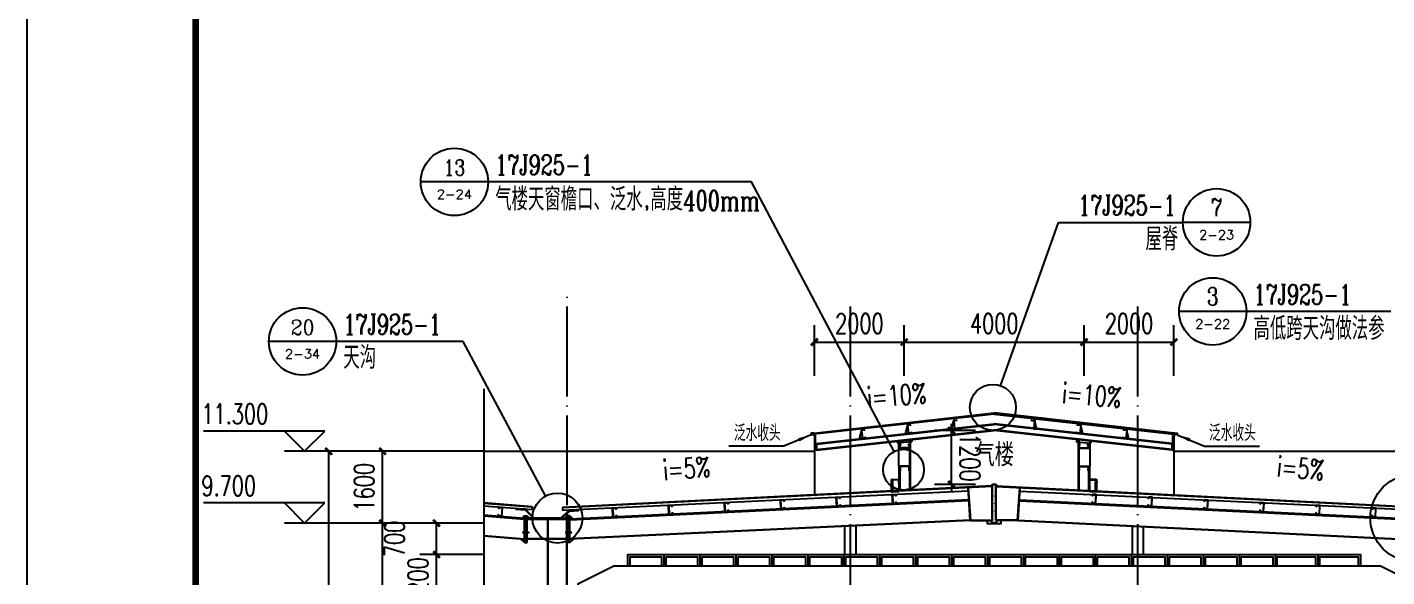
# Model space of a CAD drawing. Extents: x 1900113 to 2270874, y 17288394 to 17931430.
# Drawn here: x 2181774 to 2212030, y 17390147 to 17402384 of the extents above; entities that cross this region are included whole.
import ezdxf
from ezdxf.enums import TextEntityAlignment as Align

# ---------------------------------------------------------------- set-up
doc = ezdxf.new("R2010")
doc.units = 0
doc.header["$LTSCALE"] = 1000
doc.header["$MEASUREMENT"] = 0
doc.linetypes.add('DOTE', pattern=[2.42, 2, -0.2, 0.02, -0.2])
doc.layers.get('Defpoints').update_dxf_attribs({"color": 250})
for name, color, linetype in [('0 - 立面线', 7, 'Continuous'), ('06', 7, 'Continuous'), ('11', 3, 'Continuous'), ('COLUMN', 2, 'Continuous'), ('DIM_IDEN', 171, 'Continuous'), ('DOTE', 1, 'DOTE'), ('PUB_DIM', 161, 'Continuous'), ('PUB_TEXT', 7, 'Continuous'), ('PUB_WALL', 9, 'Continuous'), ('S_FLOOR', 2, 'Continuous'), ('TK', 4, 'Continuous'), ('WALL', 9, 'Continuous'), ('WINDOW', 140, 'Continuous'), ('YS', 130, 'Continuous'), ('彩板', 4, 'Continuous'), ('梁柱', 3, 'Continuous'), ('窗', 132, 'Continuous')]:
    doc.layers.add(name, color=color, linetype=linetype)
doc.styles.add('_TCH_DIM', font='SIMPLEX', dxfattribs={"bigfont": 'GBCBIG'})
doc.styles.add('_TCH_DIM_T3', font='SIMPLEX', dxfattribs={"width": 0.705882, "bigfont": 'GBCBIG'})
doc.styles.add('_TCH_LABEL', font='COMPLEX', dxfattribs={"bigfont": 'GBCBIG'})
doc.styles.add('HT', font='simhei.ttf', dxfattribs={"width": 0.7})
doc.dimstyles.new('_TCH_ARCH&&150', dxfattribs={"dimtxt": 446.25, "dimasz": 150, "dimexe": 375, "dimexo": 450, "dimgap": 189.375, "dimtad": 1, "dimdec": 0, "dimzin": 0, "dimdsep": 46, "dimtxsty": '_TCH_DIM_T3', "dimblk": 'ARCHTICK', "dimcen": 0.09, "dimclrt": 7, "dimazin": 2, "dimtfac": 1, "dimtdec": 0, "dimtix": 1, "dimtmove": 2, "dimatfit": 3, "dimfxl": 0, "dimtolj": 1, "dimtzin": 0, "dimarcsym": 0})

# ---------------------------------------------------------------- blocks, each defined once
blk = doc.blocks.new('A$C6EE6551E')
at = {"layer": 'COLUMN'}
blk.add_hatch(color=256, dxfattribs=at).paths.add_polyline_path([(5, 195), (75, 200), (77, 175), (82, 175), (80, 205), (0, 200), (13, 0), (93, 5), (91, 35), (86, 35), (88, 10), (18, 5)])
blk.add_lwpolyline([(93, 5), (13, 0), (0, 200), (80, 205), (82, 175), (77, 175), (75, 200), (5, 195), (18, 5), (88, 10), (86, 35), (91, 35)], close=True, dxfattribs=at)
blk = doc.blocks.new('A$C72861E34')
for p, q in [((0, 0), (0, 150)), ((0, 150), (60, 150)), ((60, 0), (0, 0)), ((3, 147), (3, 3)), ((57, 147), (3, 147)), ((3, 3), (58, 3)), ((57, 123), (57, 147)), ((60, 123), (57, 123)), ((57, 27), (60, 27)), ((58, 3), (57, 27)), ((60, 150), (60, 123)), ((60, 27), (60, 0))]:
    blk.add_line(p, q)
blk = doc.blocks.new('A$C25862AEB')
at = {"layer": 'YS'}
for p, q in [((200, 75), (0, 75)), ((0, 75), (0, 0)), ((0, 0), (20, 0)), ((198, 72), (2, 72)), ((2, 72), (2, 2)), ((2, 2), (20, 2)), ((205, 81), (5, 81)), ((5, 81), (5, 75)), ((205, 75), (5, 75)), ((20, 2), (20, 0)), ((180, 2), (198, 2)), ((180, 2), (180, 0)), ((180, 0), (200, 0)), ((198, 2), (198, 72)), ((200, 0), (200, 75))]:
    blk.add_line(p, q, dxfattribs=at)
blk = doc.blocks.new('A$C2E1941DB')
at = {"color": 3, "linetype": 'ByBlock'}
for points in [[(55, 0), (0, 0), (55, 150)], [(57, 150), (55, 150), (55, 0), (57, 0)], [(117, 140), (117, 160), (57, 160), (57, 0), (117, 0), (117, 20)], [(115, 140), (115, 158), (60, 158), (60, 3), (115, 3), (115, 20)]]:
    blk.add_lwpolyline(points, dxfattribs=at)
blk = doc.blocks.new('A$C19DF6FF6')
at = {"xscale": -2.0736, "yscale": 2.0736, "zscale": 2.0736, "rotation": 355.4260438756032}
blk.add_blockref('A$C2E1941DB', (242, 0), dxfattribs=at)
blk = doc.blocks.new('GeYuanFrame_10511414', base_point=(18.76, 4.34))
at = {"layer": 'TK'}
blk.add_lwpolyline([(18.76, 424.34), (612.76, 424.34), (612.76, 4.34), (18.76, 4.34), (18.76, 424.34)], dxfattribs=at)
at = {"layer": 'TK', "const_width": 1}
blk.add_lwpolyline([(602.76, 414.34), (43.76, 414.34), (43.76, 14.34), (602.76, 14.34)], close=True, dxfattribs=at)
blk = doc.blocks.new('_ArchTick')
at = {"color": 0, "linetype": 'ByBlock', "const_width": 0.4}
blk.add_lwpolyline([(-0.5, -0.5), (0.5, 0.5)], dxfattribs=at)
blk = doc.blocks.new('*D131')
at = {"layer": 'Defpoints', "color": 0}
for p in [(2201293, 17395373), (2199293, 17394173), (2201293, 17394173)]:
    blk.add_point(p, dxfattribs=at)
at = {"layer": 'PUB_DIM', "color": 0, "lineweight": -2}
for p, q in [((2199293, 17394623), (2199293, 17395748)), ((2201293, 17394623), (2201293, 17395748)), ((2199293, 17395373), (2201293, 17395373))]:
    blk.add_line(p, q, dxfattribs=at)
at = {"layer": 'PUB_DIM', "color": 0, "lineweight": -2, "xscale": 150, "yscale": 150, "zscale": 150, "rotation": 180}
blk.add_blockref('_ArchTick', (2199293, 17395373), dxfattribs=at)
at = {"layer": 'PUB_DIM', "color": 0, "lineweight": -2, "xscale": 150, "yscale": 150, "zscale": 150}
blk.add_blockref('_ArchTick', (2201293, 17395373), dxfattribs=at)
at = {"layer": 'PUB_DIM', "color": 7, "insert": (2200293, 17395786), "char_height": 446.2, "attachment_point": 5, "style": '_TCH_DIM_T3'}
blk.add_mtext('\\A1;2000', dxfattribs=at)
blk = doc.blocks.new('*D132')
at = {"layer": 'Defpoints', "color": 0}
for p in [(2205293, 17395373), (2201293, 17394173), (2205293, 17394173)]:
    blk.add_point(p, dxfattribs=at)
at = {"layer": 'PUB_DIM', "color": 0, "lineweight": -2}
for p, q in [((2201293, 17394623), (2201293, 17395748)), ((2205293, 17394623), (2205293, 17395748)), ((2201293, 17395373), (2205293, 17395373))]:
    blk.add_line(p, q, dxfattribs=at)
at = {"layer": 'PUB_DIM', "color": 0, "lineweight": -2, "xscale": 150, "yscale": 150, "zscale": 150, "rotation": 180}
blk.add_blockref('_ArchTick', (2201293, 17395373), dxfattribs=at)
at = {"layer": 'PUB_DIM', "color": 0, "lineweight": -2, "xscale": 150, "yscale": 150, "zscale": 150}
blk.add_blockref('_ArchTick', (2205293, 17395373), dxfattribs=at)
at = {"layer": 'PUB_DIM', "color": 7, "insert": (2203293, 17395786), "char_height": 446.2, "attachment_point": 5, "style": '_TCH_DIM_T3'}
blk.add_mtext('\\A1;4000', dxfattribs=at)
blk = doc.blocks.new('*D133')
at = {"layer": 'Defpoints', "color": 0}
for p in [(2207293, 17395373), (2205293, 17394173), (2207293, 17394173)]:
    blk.add_point(p, dxfattribs=at)
at = {"layer": 'PUB_DIM', "color": 0, "lineweight": -2}
for p, q in [((2205293, 17394623), (2205293, 17395748)), ((2207293, 17394623), (2207293, 17395748)), ((2205293, 17395373), (2207293, 17395373))]:
    blk.add_line(p, q, dxfattribs=at)
at = {"layer": 'PUB_DIM', "color": 0, "lineweight": -2, "xscale": 150, "yscale": 150, "zscale": 150, "rotation": 180}
blk.add_blockref('_ArchTick', (2205293, 17395373), dxfattribs=at)
at = {"layer": 'PUB_DIM', "color": 0, "lineweight": -2, "xscale": 150, "yscale": 150, "zscale": 150}
blk.add_blockref('_ArchTick', (2207293, 17395373), dxfattribs=at)
at = {"layer": 'PUB_DIM', "color": 7, "insert": (2206293, 17395786), "char_height": 446.2, "attachment_point": 5, "style": '_TCH_DIM_T3'}
blk.add_mtext('\\A1;2000', dxfattribs=at)
blk = doc.blocks.new('*D134')
at = {"layer": 'Defpoints', "color": 0}
for p in [(2202343, 17393405), (2203325, 17393405), (2203325, 17392205)]:
    blk.add_point(p, dxfattribs=at)
at = {"layer": 'PUB_DIM', "color": 0, "lineweight": -2}
for p, q in [((2202343, 17393405), (2202343, 17393555)), ((2202875, 17393405), (2201968, 17393405)), ((2202343, 17392205), (2202343, 17393405)), ((2202875, 17392205), (2201968, 17392205)), ((2202343, 17392205), (2202343, 17392055))]:
    blk.add_line(p, q, dxfattribs=at)
at = {"layer": 'PUB_DIM', "color": 0, "lineweight": -2, "xscale": 150, "yscale": 150, "zscale": 150}
for p, rotation in [((2202343, 17393405), 270.0007657400676), ((2202343, 17392205), 90.00076574006758)]:
    blk.add_blockref('_ArchTick', p, dxfattribs=dict(at, rotation=rotation))
at = {"layer": 'PUB_DIM', "color": 7, "insert": (2202755, 17392805), "char_height": 446.2, "attachment_point": 5, "rotation": 270.0008, "style": '_TCH_DIM_T3'}
blk.add_mtext('\\A1;1200', dxfattribs=at)
blk = doc.blocks.new('*D139')
at = {"layer": 'Defpoints', "color": 0}
for p in [(2190883, 17390642), (2192383, 17390642), (2192383, 17389442)]:
    blk.add_point(p, dxfattribs=at)
at = {"layer": 'PUB_DIM', "color": 0, "lineweight": -2}
for p, q in [((2190883, 17390642), (2190883, 17390792)), ((2191933, 17390642), (2190508, 17390642)), ((2190883, 17389442), (2190883, 17390642)), ((2191933, 17389442), (2190508, 17389442)), ((2190883, 17389442), (2190883, 17389292))]:
    blk.add_line(p, q, dxfattribs=at)
at = {"layer": 'PUB_DIM', "color": 0, "lineweight": -2, "xscale": 150, "yscale": 150, "zscale": 150}
for p, rotation in [((2190883, 17390642), 270), ((2190883, 17389442), 90)]:
    blk.add_blockref('_ArchTick', p, dxfattribs=dict(at, rotation=rotation))
at = {"layer": 'PUB_DIM', "color": 7, "insert": (2190471, 17390042), "char_height": 446.2, "attachment_point": 5, "rotation": 90, "style": '_TCH_DIM_T3'}
blk.add_mtext('\\A1;1200', dxfattribs=at)
blk = doc.blocks.new('*D140')
at = {"layer": 'Defpoints', "color": 0}
for p in [(2190883, 17391342), (2192383, 17391342), (2192383, 17390642)]:
    blk.add_point(p, dxfattribs=at)
at = {"layer": 'PUB_DIM', "color": 0, "lineweight": -2}
for p, q in [((2191933, 17391342), (2190508, 17391342)), ((2190883, 17390642), (2190883, 17391342)), ((2191933, 17390642), (2190508, 17390642))]:
    blk.add_line(p, q, dxfattribs=at)
at = {"layer": 'PUB_DIM', "color": 0, "lineweight": -2, "xscale": 150, "yscale": 150, "zscale": 150}
for p, rotation in [((2190883, 17391342), 90), ((2190883, 17390642), 270)]:
    blk.add_blockref('_ArchTick', p, dxfattribs=dict(at, rotation=rotation))
at = {"layer": 'PUB_DIM', "color": 7, "insert": (2189946, 17390992), "char_height": 446.2, "attachment_point": 5, "rotation": 90, "style": '_TCH_DIM_T3'}
blk.add_mtext('\\A1;700', dxfattribs=at)
blk = doc.blocks.new('*D141')
at = {"layer": 'Defpoints', "color": 0}
for p in [(2188483, 17392942), (2192383, 17392942), (2192383, 17381442)]:
    blk.add_point(p, dxfattribs=at)
at = {"layer": 'PUB_DIM', "color": 0, "lineweight": -2}
for p, q in [((2191933, 17392942), (2188108, 17392942)), ((2188483, 17381442), (2188483, 17392942)), ((2191933, 17381442), (2188108, 17381442))]:
    blk.add_line(p, q, dxfattribs=at)
at = {"layer": 'PUB_DIM', "color": 0, "lineweight": -2, "xscale": 150, "yscale": 150, "zscale": 150}
for p, rotation in [((2188483, 17392942), 90), ((2188483, 17381442), 270)]:
    blk.add_blockref('_ArchTick', p, dxfattribs=dict(at, rotation=rotation))
at = {"layer": 'PUB_DIM', "color": 7, "insert": (2188071, 17387192), "char_height": 446.2, "attachment_point": 5, "rotation": 90, "style": '_TCH_DIM_T3'}
blk.add_mtext('\\A1;11500', dxfattribs=at)
blk = doc.blocks.new('*D143')
at = {"layer": 'Defpoints', "color": 0}
for p in [(2189683, 17391342), (2192383, 17391342), (2192383, 17381642)]:
    blk.add_point(p, dxfattribs=at)
at = {"layer": 'PUB_DIM', "color": 0, "lineweight": -2}
for p, q in [((2191933, 17391342), (2189308, 17391342)), ((2189683, 17381642), (2189683, 17391342)), ((2191933, 17381642), (2189308, 17381642))]:
    blk.add_line(p, q, dxfattribs=at)
at = {"layer": 'PUB_DIM', "color": 0, "lineweight": -2, "xscale": 150, "yscale": 150, "zscale": 150}
for p, rotation in [((2189683, 17391342), 90), ((2189683, 17381642), 270)]:
    blk.add_blockref('_ArchTick', p, dxfattribs=dict(at, rotation=rotation))
at = {"layer": 'PUB_DIM', "color": 7, "insert": (2189271, 17386492), "char_height": 446.2, "attachment_point": 5, "rotation": 90, "style": '_TCH_DIM_T3'}
blk.add_mtext('\\A1;9700', dxfattribs=at)
blk = doc.blocks.new('*D144')
at = {"layer": 'Defpoints', "color": 0}
for p in [(2189683, 17392942), (2192383, 17392942), (2192383, 17391342)]:
    blk.add_point(p, dxfattribs=at)
at = {"layer": 'PUB_DIM', "color": 0, "lineweight": -2}
for p, q in [((2191933, 17392942), (2189308, 17392942)), ((2189683, 17391342), (2189683, 17392942)), ((2191933, 17391342), (2189308, 17391342))]:
    blk.add_line(p, q, dxfattribs=at)
at = {"layer": 'PUB_DIM', "color": 0, "lineweight": -2, "xscale": 150, "yscale": 150, "zscale": 150}
for p, rotation in [((2189683, 17392942), 90), ((2189683, 17391342), 270)]:
    blk.add_blockref('_ArchTick', p, dxfattribs=dict(at, rotation=rotation))
at = {"layer": 'PUB_DIM', "color": 7, "insert": (2189271, 17392142), "char_height": 446.2, "attachment_point": 5, "rotation": 90, "style": '_TCH_DIM_T3'}
blk.add_mtext('\\A1;1600', dxfattribs=at)

msp = doc.modelspace()

# ---------------------------------------------------------------- hatches: boundary and pattern name
msp.add_hatch(color=256).paths.add_polyline_path([(2192653.1, 17391661.8), (2192652.6, 17391651.8), (2192852.7, 17391641.7), (2193051.6, 17391445.9), (2193643.5, 17391445.9), (2193842.3, 17391610.7), (2194042.5, 17391620.8), (2194042, 17391630.7), (2193838, 17391620.5), (2193639.4, 17391455.9), (2193056.7, 17391455.9), (2192857, 17391651.5)])

# ---------------------------------------------------------------- linework, layer by layer
for p, q in [((2199217.6, 17393341), (2203292.5, 17393795)), ((2199220.6, 17393341), (2203292.5, 17393794.6)), ((2207367.4, 17393341), (2203292.5, 17393795)), ((2207364.4, 17393341), (2203292.5, 17393794.6)), ((2203292.5, 17393769.9), (2199219.7, 17393316.1)), ((2203292.5, 17393769.6), (2199222.7, 17393316.1)), ((2203292.5, 17393769.9), (2207365.3, 17393316.1)), ((2203292.5, 17393769.6), (2207362.4, 17393316.1)), ((2199220.6, 17393341), (2199222.7, 17393316.1)), ((2199292.5, 17393293.5), (2199317.5, 17393295.3)), ((2199292.5, 17393293.5), (2199292.5, 17392950.4)), ((2199317.5, 17392950.4), (2199317.5, 17393295.3)), ((2201164.7, 17393182.9), (2201164.6, 17392609.5)), ((2201404.7, 17393200.5), (2201404.7, 17392063.2)), ((2201424.7, 17393202), (2201424.7, 17392064.7)), ((2205160.4, 17393202), (2205160.4, 17392064.7)), ((2205180.4, 17393200.5), (2205180.4, 17392063.2)), ((2205420.4, 17393182.9), (2205420.4, 17392609.5)), ((2207267.5, 17392950.4), (2207267.5, 17393295.3)), ((2207292.5, 17393293.5), (2207267.5, 17393295.3)), ((2207292.5, 17393293.5), (2207292.5, 17392950.4)), ((2207364.4, 17393341), (2207362.4, 17393316.1)), ((2191933.2, 17392941.9), (2199292.5, 17392941.9)), ((2199292.5, 17392950.4), (2199317.5, 17392950.4)), ((2199292.5, 17392950.4), (2199292.5, 17391972.1)), ((2201174.7, 17393128), (2201174.7, 17393009.5)), ((2201194.7, 17393129.5), (2201194.7, 17393009.5)), ((2205390.4, 17393129.5), (2205390.4, 17393009.5)), ((2205410.4, 17393128), (2205410.4, 17393009.5)), ((2207292.5, 17392950.4), (2207267.5, 17392950.4)), ((2207292.5, 17392950.4), (2207292.5, 17391972.1)), ((2207292.5, 17392941.9), (2212552.5, 17392941.9)), ((2201174.6, 17392609.1), (2201174.7, 17392045.1)), ((2201194.6, 17392609.1), (2201194.7, 17392046.7)), ((2205390.4, 17392609.1), (2205390.4, 17392046.7)), ((2205410.4, 17392609.1), (2205410.4, 17392045.1))]:
    msp.add_line(p, q)
for points in [[(2199278.7, 17393353.8), (2199217, 17393346.8), (2199220.3, 17393310.5), (2199289.6, 17393315.4), (2199289.6, 17393277)], [(2207306.3, 17393353.8), (2207368, 17393346.8), (2207364.8, 17393310.5), (2207295.5, 17393315.4), (2207295.5, 17393277)], [(2192842.5, 17391123.9), (2192812.5, 17391123.9), (2192812.5, 17391143.9), (2192842.5, 17391143.9)], [(2192902.5, 17391143.9), (2192932.5, 17391143.9), (2192932.5, 17391123.9), (2192902.5, 17391123.9)], [(2193792.5, 17391143.9), (2193762.5, 17391143.9), (2193762.5, 17391123.9), (2193792.5, 17391123.9)], [(2193852.5, 17391123.9), (2193882.5, 17391123.9), (2193882.5, 17391143.9), (2193852.5, 17391143.9)]]:
    msp.add_lwpolyline(points)
at = {"const_width": 5}
for points in [[(2201168.8, 17392605.8), (2201168.8, 17392318.8), (2200998.9, 17392318.8), (2200998.9, 17392269.5), (2200984, 17392269.5), (2200984, 17392235), (2201004.1, 17392212.7)], [(2205416.3, 17392605.8), (2205416.3, 17392318.8), (2205586.1, 17392318.8), (2205586.1, 17392269.5), (2205601.1, 17392269.5), (2205601.1, 17392235), (2205580.9, 17392212.7)], [(2192917.5, 17391476.9), (2192827.5, 17391476.9)], [(2192917.5, 17391376), (2192827.5, 17391376)], [(2193777.5, 17391476.9), (2193867.5, 17391476.9)], [(2193777.5, 17391376), (2193867.5, 17391376)], [(2192917.5, 17391234.3), (2192827.5, 17391234.3)], [(2193777.5, 17391234.3), (2193867.5, 17391234.3)], [(2192917.5, 17391033.4), (2192827.5, 17391033.4)], [(2192917.5, 17391033.4), (2192827.5, 17391033.4)], [(2192917.5, 17390932.6), (2192827.5, 17390932.6)], [(2193777.5, 17391033.4), (2193867.5, 17391033.4)], [(2193777.5, 17391033.4), (2193867.5, 17391033.4)], [(2193777.5, 17390932.6), (2193867.5, 17390932.6)]]:
    msp.add_lwpolyline(points, dxfattribs=at)
msp.add_lwpolyline([(2192653.1, 17391661.8), (2192652.6, 17391651.8), (2192852.7, 17391641.7), (2193051.6, 17391445.9), (2193643.5, 17391445.9), (2193842.3, 17391610.7), (2194042.5, 17391620.8), (2194042, 17391630.7), (2193838, 17391620.5), (2193639.4, 17391455.9), (2193056.7, 17391455.9), (2192857, 17391651.5), (2192653.1, 17391661.8)], close=True)
at = {"color": 2, "ltscale": 5}
msp.add_lwpolyline([(2194027.5, 17389591.9), (2212692.5, 17389591.9), (2212692.5, 17389981.9), (2211892.5, 17390381.9), (2194827.5, 17390381.9), (2194027.5, 17389981.9)], close=True, dxfattribs=at)
at = {"layer": '0 - 立面线'}
for p, q in [((2199967.9, 17390641.9), (2199968, 17391261.5)), ((2200217.9, 17390641.9), (2200218, 17391273.8)), ((2206367.9, 17390641.9), (2206368, 17391273.8)), ((2206617.9, 17390641.9), (2206618, 17391261.5))]:
    msp.add_line(p, q, dxfattribs=at)
at = {"layer": '0 - 立面线', "color": 250}
for p, q in [((2195942.5, 17390641.9), (2195942.5, 17390381.9)), ((2196742.5, 17390641.9), (2196742.5, 17390381.9)), ((2197542.5, 17390641.9), (2197542.5, 17390381.9)), ((2198342.5, 17390641.9), (2198342.5, 17390381.9)), ((2199142.5, 17390641.9), (2199142.5, 17390381.9)), ((2199942.5, 17390641.9), (2199942.5, 17390381.9)), ((2200742.5, 17390641.9), (2200742.5, 17390381.9)), ((2201542.5, 17390641.9), (2201542.5, 17390381.9)), ((2202342.5, 17390641.9), (2202342.5, 17390381.9)), ((2203142.5, 17390641.9), (2203142.5, 17390381.9)), ((2203942.5, 17390641.9), (2203942.5, 17390381.9)), ((2204742.5, 17390641.9), (2204742.5, 17390381.9)), ((2205542.5, 17390641.9), (2205542.5, 17390381.9)), ((2206342.5, 17390641.9), (2206342.5, 17390381.9)), ((2207142.5, 17390641.9), (2207142.5, 17390381.9)), ((2207942.5, 17390641.9), (2207942.5, 17390381.9)), ((2208742.5, 17390641.9), (2208742.5, 17390381.9)), ((2209542.5, 17390641.9), (2209542.5, 17390381.9)), ((2210492.5, 17390641.9), (2210492.5, 17390381.9))]:
    msp.add_line(p, q, dxfattribs=at)
msp.add_lwpolyline([(2195142.5, 17390381.9), (2195142.5, 17390641.9), (2211442.5, 17390641.9), (2211442.5, 17390381.9)], dxfattribs=at)
at = {"layer": '06', "linetype": 'ByBlock'}
for p, q in [((2199335.3, 17393117.5), (2199335.3, 17392967)), ((2207249.7, 17393117.5), (2207249.7, 17392967))]:
    msp.add_line(p, q, dxfattribs=at)
at = {"layer": '11'}
for p, q in [((2199335.3, 17393117.5), (2203292.5, 17393556)), ((2199335.3, 17393102.4), (2203292.5, 17393540.9)), ((2207249.7, 17393117.5), (2203292.5, 17393556)), ((2207249.7, 17393102.4), (2203292.5, 17393540.9)), ((2199335.3, 17392982), (2203292.5, 17393420.5)), ((2199335.3, 17392967), (2203292.5, 17393405.5)), ((2201453.7, 17393201.5), (2201457.9, 17393148.9)), ((2207249.7, 17392982), (2203292.5, 17393420.5)), ((2207249.7, 17392967), (2203292.5, 17393405.5)), ((2205131.4, 17393201.5), (2205127.2, 17393148.9)), ((2201140.6, 17393166.9), (2201143.9, 17393125.8)), ((2201457.9, 17393148.9), (2201143.9, 17393125.8)), ((2205127.2, 17393148.9), (2205441.2, 17393125.8)), ((2205444.5, 17393166.9), (2205441.2, 17393125.8))]:
    msp.add_line(p, q, dxfattribs=at)
at = {"layer": 'COLUMN'}
for p, q in [((2192652.6, 17391651.8), (2192653.1, 17391661.8)), ((2192653.1, 17391661.8), (2192857, 17391651.5)), ((2192852.7, 17391641.7), (2192652.6, 17391651.8)), ((2193051.6, 17391445.9), (2192852.7, 17391641.7)), ((2192857, 17391651.5), (2193056.7, 17391455.9)), ((2193643.5, 17391445.9), (2193051.6, 17391445.9)), ((2193056.7, 17391455.9), (2193639.4, 17391455.9)), ((2193639.4, 17391455.9), (2193838, 17391620.5)), ((2193842.3, 17391610.7), (2193643.5, 17391445.9)), ((2194042, 17391630.7), (2193838, 17391620.5)), ((2193842.3, 17391610.7), (2194042.5, 17391620.8)), ((2194042.5, 17391620.8), (2194042, 17391630.7))]:
    msp.add_line(p, q, dxfattribs=at)
at = {"layer": 'DIM_IDEN'}
for p, q in [((2192030.7, 17398939.4), (2190530.7, 17398939.4)), ((2197895.4, 17398939.4), (2192030.7, 17398939.4)), ((2201064.8, 17392934.3), (2197895.4, 17398939.4)), ((2203435.4, 17394401.8), (2204721.2, 17398039)), ((2204721.2, 17398039), (2207493.2, 17398039)), ((2208993.2, 17398039), (2207493.2, 17398039)), ((2208906.3, 17396054.6), (2207406.3, 17396054.6)), ((2212119.3, 17396054.6), (2208906.3, 17396054.6)), ((2188652, 17395387.9), (2187152, 17395387.9)), ((2191473.4, 17395387.9), (2188652, 17395387.9)), ((2193310.9, 17391946.7), (2191473.4, 17395387.9)), ((2199220.3, 17393310.5), (2198610.5, 17393057.6)), ((2207364.8, 17393310.5), (2207974.5, 17393057.6)), ((2198610.5, 17393057.6), (2197388.9, 17393057.6)), ((2207974.5, 17393057.6), (2209196.1, 17393057.6))]:
    msp.add_line(p, q, dxfattribs=at)
for points in [[(2199220.3, 17393310.5, 0, 80, 0), (2198943.2, 17393195.6, 0, 0, 0)], [(2207364.8, 17393310.5, 0, 80, 0), (2207641.9, 17393195.6, 0, 0, 0)]]:
    msp.add_lwpolyline(points, format="xyseb", dxfattribs=at)
for centre, radius in [((2191280.7, 17398939.4), 750), ((2208243.2, 17398039), 750), ((2208156.3, 17396054.6), 750), ((2187902, 17395387.9), 750), ((2203264.5, 17393918.3), 512.7), ((2201276.6, 17392532.9), 453.9), ((2212643.6, 17391455.9), 978.1), ((2193573, 17391455.9), 556.5)]:
    msp.add_circle(centre, radius, dxfattribs=at)
at = {"layer": 'DOTE'}
for p, q in [((2193792.5, 17379641.9), (2193792.5, 17396541.9)), ((2193792.5, 17379641.9), (2193792.5, 17396541.9)), ((2200092.5, 17379641.9), (2200092.5, 17396280.9)), ((2200092.5, 17379641.9), (2200092.5, 17396280.9)), ((2206492.5, 17379641.9), (2206492.5, 17396280.9)), ((2206492.5, 17379641.9), (2206492.5, 17396280.9))]:
    msp.add_line(p, q, dxfattribs=at)
at = {"layer": 'PUB_DIM'}
for p, q in [((2188396.8, 17393391.9), (2185696.8, 17393391.9)), ((2187946.8, 17392941.9), (2187496.8, 17393391.9)), ((2187946.8, 17392941.9), (2188396.8, 17393391.9)), ((2189408.2, 17392941.9), (2187496.8, 17392941.9)), ((2188396.8, 17391791.9), (2185696.8, 17391791.9)), ((2187946.8, 17391341.9), (2187496.8, 17391791.9)), ((2187946.8, 17391341.9), (2188396.8, 17391791.9)), ((2189408.2, 17391341.9), (2187496.8, 17391341.9))]:
    msp.add_line(p, q, dxfattribs=at)
msp.add_lwpolyline([(2191933.2, 17394330.9), (2191933.2, 17388551.5), (2192366.1, 17388151.6), (2191399.1, 17388429.3), (2191954.8, 17388007.2), (2191954.8, 17380504.4)], dxfattribs=at)
for points in [[(2201916, 17393899.8, 0, 0, 0), (2200409.2, 17393781.1, 120, 0, 0), (2199960.6, 17393745.7, 0, 0, 0)], [(2204669.1, 17393899.8, 0, 0, 0), (2206175.9, 17393781.1, 120, 0, 0), (2206624.5, 17393745.7, 0, 0, 0)], [(2197736.3, 17392280.4, 0, 0, 0), (2195692.6, 17392119.4, 120, 0, 0), (2195244, 17392084, 0, 0, 0)], [(2208848.8, 17392280.4, 0, 0, 0), (2210892.5, 17392119.4, 120, 0, 0), (2211341.1, 17392084, 0, 0, 0)]]:
    msp.add_lwpolyline(points, format="xyseb", dxfattribs=at)
at = {"layer": 'PUB_WALL', "const_width": 40}
for points in [[(2201024.7, 17392020.9), (2201024.7, 17392311.2)], [(2201034.7, 17392021.6), (2201034.8, 17392251.1)], [(2205550.3, 17392021.6), (2205550.3, 17392251.1)], [(2205560.3, 17392020.9), (2205560.3, 17392311.2)]]:
    msp.add_lwpolyline(points, dxfattribs=at)
at = {"layer": 'S_FLOOR'}
for p, q in [((2201024.7, 17392020.9), (2201024.7, 17392311.2)), ((2205560.3, 17392020.9), (2205560.3, 17392311.2)), ((2201034.7, 17392021.6), (2201034.8, 17392251.1)), ((2205550.3, 17392021.6), (2205550.3, 17392251.1))]:
    msp.add_line(p, q, dxfattribs=at)
at = {"layer": 'WALL', "color": 3}
for p, q in [((2193352.5, 17391431.9), (2193352.5, 17381641.9)), ((2193362.5, 17391431.9), (2193362.5, 17381641.9))]:
    msp.add_line(p, q, dxfattribs=at)
at = {"layer": 'WINDOW', "color": 250}
for points in [[(2195192.5, 17390381.9), (2195192.5, 17390591.9), (2195892.5, 17390591.9), (2195892.5, 17390381.9)], [(2195992.5, 17390381.9), (2195992.5, 17390591.9), (2196692.5, 17390591.9), (2196692.5, 17390381.9)], [(2196792.5, 17390381.9), (2196792.5, 17390591.9), (2197492.5, 17390591.9), (2197492.5, 17390381.9)], [(2197592.5, 17390381.9), (2197592.5, 17390591.9), (2198292.5, 17390591.9), (2198292.5, 17390381.9)], [(2198392.5, 17390381.9), (2198392.5, 17390591.9), (2199092.5, 17390591.9), (2199092.5, 17390381.9)], [(2199192.5, 17390381.9), (2199192.5, 17390591.9), (2199892.5, 17390591.9), (2199892.5, 17390381.9)], [(2199992.5, 17390381.9), (2199992.5, 17390591.9), (2200692.5, 17390591.9), (2200692.5, 17390381.9)], [(2200792.5, 17390381.9), (2200792.5, 17390591.9), (2201492.5, 17390591.9), (2201492.5, 17390381.9)], [(2201592.5, 17390381.9), (2201592.5, 17390591.9), (2202292.5, 17390591.9), (2202292.5, 17390381.9)], [(2202392.5, 17390381.9), (2202392.5, 17390591.9), (2203092.5, 17390591.9), (2203092.5, 17390381.9)], [(2203192.5, 17390381.9), (2203192.5, 17390591.9), (2203892.5, 17390591.9), (2203892.5, 17390381.9)], [(2203992.5, 17390381.9), (2203992.5, 17390591.9), (2204692.5, 17390591.9), (2204692.5, 17390381.9)], [(2204792.5, 17390381.9), (2204792.5, 17390591.9), (2205492.5, 17390591.9), (2205492.5, 17390381.9)], [(2205592.5, 17390381.9), (2205592.5, 17390591.9), (2206292.5, 17390591.9), (2206292.5, 17390381.9)], [(2206392.5, 17390381.9), (2206392.5, 17390591.9), (2207092.5, 17390591.9), (2207092.5, 17390381.9)], [(2207192.5, 17390381.9), (2207192.5, 17390591.9), (2207892.5, 17390591.9), (2207892.5, 17390381.9)], [(2207992.5, 17390381.9), (2207992.5, 17390591.9), (2208692.5, 17390591.9), (2208692.5, 17390381.9)], [(2208792.5, 17390381.9), (2208792.5, 17390591.9), (2209492.5, 17390591.9), (2209492.5, 17390381.9)], [(2209592.5, 17390381.9), (2209592.5, 17390591.9), (2210442.5, 17390591.9), (2210442.5, 17390381.9)], [(2210542.5, 17390381.9), (2210542.5, 17390591.9), (2211392.5, 17390591.9), (2211392.5, 17390381.9)]]:
    msp.add_lwpolyline(points, dxfattribs=at)
at = {"layer": '彩板'}
for p, q in [((2201005.7, 17392036.8), (2201005.7, 17392311.2)), ((2201020.7, 17392311.2), (2201005.7, 17392311.2)), ((2201020.7, 17392036.8), (2201020.7, 17392311.2)), ((2205564.4, 17392036.8), (2205564.4, 17392311.2)), ((2205564.4, 17392311.2), (2205579.4, 17392311.2)), ((2205579.4, 17392036.8), (2205579.4, 17392311.2)), ((2201005.7, 17392036.8), (2201020.7, 17392036.8)), ((2205579.4, 17392036.8), (2205564.4, 17392036.8))]:
    msp.add_line(p, q, dxfattribs=at)
at = {"layer": '梁柱'}
for p, q in [((2203251.3, 17392170), (2193687, 17391691.8)), ((2203251.3, 17392158.9), (2193687, 17391681.9)), ((2202717.1, 17392056.8), (2193687, 17391622.6)), ((2202761, 17391398.9), (2202712.1, 17392132)), ((2202761.5, 17391399.5), (2202712.6, 17392132)), ((2202770.3, 17391408.9), (2202722.1, 17392132.5)), ((2202770.8, 17391409.5), (2202722.6, 17392132.5)), ((2203214, 17392168.2), (2203251.3, 17392205.5)), ((2203215.3, 17392168.2), (2203251.9, 17392204.9)), ((2203215.9, 17392168.3), (2203253.1, 17392205.5)), ((2203217.1, 17392168.3), (2203253.7, 17392204.9)), ((2203251.3, 17391398.9), (2203251.3, 17392205.5)), ((2203251.3, 17392205.5), (2203333.7, 17392205.5)), ((2203251.9, 17391398.9), (2203251.9, 17392204.9)), ((2203333.1, 17392204.9), (2203251.9, 17392204.9)), ((2203253.1, 17391398.9), (2203253.1, 17392205.5)), ((2203253.7, 17391398.9), (2203253.7, 17392204.9)), ((2203331.3, 17391398.9), (2203331.3, 17392204.9)), ((2203367.9, 17392168.3), (2203331.3, 17392204.9)), ((2203331.9, 17391398.9), (2203331.9, 17392205.5)), ((2203369.1, 17392168.3), (2203331.9, 17392205.5)), ((2203369.8, 17392168.2), (2203333.1, 17392204.9)), ((2203333.1, 17391398.9), (2203333.1, 17392204.9)), ((2203333.7, 17391398.9), (2203333.7, 17392205.5)), ((2203371, 17392168.2), (2203333.7, 17392205.5)), ((2203333.7, 17392170), (2212448, 17391714.3)), ((2203333.7, 17392158.9), (2212448, 17391704.3)), ((2203814.2, 17391409.5), (2203862.4, 17392132.5)), ((2203814.7, 17391408.9), (2203863, 17392132.5)), ((2203823.6, 17391399.5), (2203872.4, 17392132)), ((2203824.1, 17391398.8), (2203873, 17392132)), ((2203868, 17392056.8), (2212448, 17391644.2)), ((2191933.2, 17391798.7), (2193008, 17391714.3)), ((2191933.2, 17391788.7), (2193008, 17391704.3)), ((2191933.2, 17391728.6), (2193008, 17391644.2)), ((2193008, 17391714.3), (2193008, 17391644.2)), ((2193008, 17391700.1), (2193008, 17391654.3)), ((2193687, 17391691.8), (2193687, 17391622.6)), ((2202730.3, 17391858.3), (2193852.5, 17391430.5)), ((2202731.7, 17391838.4), (2193852.5, 17391410.5)), ((2203853.4, 17391838.4), (2212282.5, 17391432.2)), ((2203854.7, 17391858.3), (2212282.5, 17391452.2)), ((2191933.2, 17391524.1), (2192842.5, 17391452.2)), ((2191933.2, 17391504.1), (2192842.5, 17391432.2)), ((2192842.5, 17391501.9), (2192796.4, 17391455.7)), ((2192842.5, 17390907.6), (2192842.5, 17391501.9)), ((2192842.5, 17391501.9), (2192902.5, 17391501.9)), ((2192872.5, 17390907.6), (2192872.5, 17391501.9)), ((2192902.5, 17390907.6), (2192902.5, 17391501.9)), ((2192902.5, 17391501.9), (2192952.5, 17391451.9)), ((2193045.5, 17391451.9), (2192902.5, 17391451.9)), ((2192902.5, 17391441.9), (2193792.5, 17391441.9)), ((2192902.5, 17391431.9), (2193792.5, 17391431.9)), ((2193649.6, 17391451.9), (2193792.5, 17391451.9)), ((2193792.5, 17391501.9), (2193742.5, 17391451.9)), ((2193782.5, 17381641.9), (2193782.5, 17391431.9)), ((2193792.5, 17390907.6), (2193792.5, 17391501.9)), ((2193852.5, 17391501.9), (2193792.5, 17391501.9)), ((2193792.5, 17391441.9), (2193792.5, 17391441.9)), ((2193792.5, 17381641.9), (2193792.5, 17391431.9)), ((2193792.5, 17391431.9), (2193792.5, 17391431.9)), ((2193822.5, 17390907.6), (2193822.5, 17391501.9)), ((2193852.5, 17390907.6), (2193852.5, 17391501.9)), ((2193852.5, 17391501.9), (2193920.6, 17391433.8)), ((2202760.3, 17391408.7), (2193852.5, 17390993)), ((2202762.4, 17391398.9), (2193852.5, 17390983)), ((2202761, 17391398.9), (2203254.3, 17391398.9)), ((2202761.5, 17391399.5), (2203253.7, 17391399.5)), ((2202770.3, 17391408.9), (2203254.3, 17391408.9)), ((2202770.8, 17391409.5), (2203253.7, 17391409.5)), ((2203814.7, 17391408.9), (2203333.1, 17391408.9)), ((2203822.6, 17391398.9), (2203333.1, 17391398.9)), ((2203814.2, 17391409.5), (2203333.7, 17391409.5)), ((2203823.6, 17391399.5), (2203333.7, 17391399.5)), ((2203822.6, 17391398.9), (2212282.5, 17390983)), ((2203824.8, 17391408.7), (2212282.5, 17390993)), ((2191933.2, 17391065.8), (2192842.5, 17390993)), ((2191933.2, 17391055.8), (2192842.5, 17390983)), ((2192842.5, 17390907.6), (2192762.5, 17390987.6)), ((2192842.5, 17390907.6), (2192902.5, 17390907.6)), ((2193792.5, 17390993.6), (2192922.5, 17390993.6)), ((2193792.5, 17390983.6), (2192922.5, 17390983.6)), ((2193792.5, 17390993.6), (2193772.5, 17390993.6)), ((2193792.5, 17390983.6), (2193772.5, 17390983.6)), ((2193852.5, 17390907.6), (2193792.5, 17390907.6)), ((2193852.5, 17390907.6), (2193932.5, 17390987.6))]:
    msp.add_line(p, q, dxfattribs=at)
at = {"layer": '梁柱', "const_width": 15}
for points in [[(2203225.8, 17391947.6), (2203355.8, 17391947.6)], [(2203226.3, 17391864.6), (2203251.3, 17391864.6)], [(2203226.3, 17391781.1), (2203356.3, 17391781.1)], [(2203226.3, 17391697.6), (2203251.3, 17391697.6)], [(2203226.9, 17391864), (2203251.9, 17391864)], [(2203356.9, 17391780.5), (2203226.9, 17391780.5)], [(2203226.9, 17391697), (2203251.9, 17391697)], [(2203228.1, 17391864), (2203253.1, 17391864)], [(2203228.1, 17391780.5), (2203358.1, 17391780.5)], [(2203228.1, 17391697), (2203253.1, 17391697)], [(2203228.7, 17391864.6), (2203253.7, 17391864.6)], [(2203358.7, 17391781.1), (2203228.7, 17391781.1)], [(2203228.7, 17391697.6), (2203253.7, 17391697.6)], [(2203356.3, 17391864.6), (2203331.3, 17391864.6)], [(2203356.3, 17391697.6), (2203331.3, 17391697.6)], [(2203356.9, 17391864), (2203331.9, 17391864)], [(2203356.9, 17391697), (2203331.9, 17391697)], [(2203358.1, 17391864), (2203333.1, 17391864)], [(2203358.1, 17391697), (2203333.1, 17391697)], [(2203358.7, 17391864.6), (2203333.7, 17391864.6)], [(2203358.7, 17391697.6), (2203333.7, 17391697.6)], [(2203226.3, 17391614.1), (2203356.3, 17391614.1)], [(2203356.9, 17391613.5), (2203226.9, 17391613.5)], [(2203228.1, 17391613.5), (2203358.1, 17391613.5)], [(2203358.7, 17391614.1), (2203228.7, 17391614.1)]]:
    msp.add_lwpolyline(points, dxfattribs=at)
at = {"layer": '梁柱'}
for points in [[(2203442.5, 17391399.5), (2203442.5, 17391326.5), (2203142.5, 17391326.5), (2203142.5, 17391399.5)], [(2203332.5, 17391399.5), (2203382.5, 17391399.5), (2203332.5, 17391349.5), (2203252.5, 17391349.5), (2203202.5, 17391399.5), (2203252.5, 17391399.5)], [(2203253.1, 17391398.9), (2203203.1, 17391398.9), (2203253.1, 17391348.9), (2203333.1, 17391348.9), (2203383.1, 17391398.9), (2203333.1, 17391398.9)]]:
    msp.add_lwpolyline(points, dxfattribs=at)
at = {"layer": '窗'}
for p, q in [((2201424.7, 17393009.5), (2201164.7, 17393009.5)), ((2205160.4, 17393009.5), (2205420.4, 17393009.5)), ((2201424.7, 17392609.5), (2201164.6, 17392609.5)), ((2205160.4, 17392609.5), (2205420.4, 17392609.5))]:
    msp.add_line(p, q, dxfattribs=at)

# ---------------------------------------------------------------- block references
at = {"xscale": 150, "yscale": 150, "zscale": 150}
msp.add_blockref('GeYuanFrame_10511414', (2181773.5, 17355598), dxfattribs=at)
at = {"xscale": -1, "rotation": 180}
msp.add_blockref('A$C25862AEB', (2201199.7, 17393090.5), dxfattribs=at)
at = {"rotation": 180}
msp.add_blockref('A$C25862AEB', (2205385.4, 17393090.5), dxfattribs=at)
msp.add_blockref('A$C25862AEB', (2201199.7, 17392528.5))
at = {"xscale": -1}
msp.add_blockref('A$C25862AEB', (2205385.4, 17392528.5), dxfattribs=at)
at = {"layer": '06', "linetype": 'ByBlock', "yscale": 0.5500000000465661, "zscale": 0.55}
for p, xscale, rotation in [((2201452.3, 17393341.7), -0.5499999998137355, 1.749384536788838), ((2202477.4, 17393439.8), -0.5499999998137355, 1.749384536788838), ((2204107.6, 17393439.8), 0.5499999998137355, 358.2506154632111), ((2205132.7, 17393341.7), 0.5499999998137355, 358.2506154632111), ((2200427.2, 17393228.1), -0.5499999998137355, 1.749384536788838), ((2206157.8, 17393228.1), 0.5499999998137355, 358.2506154632111)]:
    msp.add_blockref('A$C19DF6FF6', p, dxfattribs=dict(at, xscale=xscale, rotation=rotation))
at = {"layer": 'COLUMN', "extrusion": (4.03514e-10, -8.37282e-09, -1), "xscale": -1, "zscale": -1, "rotation": 1.054933844988408}
for p in [(-2201020.8, 17391776.8, -0.1), (-2194796, 17391476.8, -0.1), (-2196041, 17391536.8, -0.1), (-2197285.9, 17391596.8, -0.1), (-2198530.9, 17391656.8, -0.1), (-2199775.8, 17391716.8, -0.1)]:
    msp.add_blockref('A$C6EE6551E', p, dxfattribs=at)
at = {"layer": 'COLUMN', "extrusion": (-4.03514e-10, -8.37282e-09, -1), "zscale": -1, "rotation": 358.9450661550116}
for p in [(-2205564.3, 17391776.8, -0.1), (-2206809.2, 17391716.8, -0.1), (-2208054.2, 17391656.8, -0.1), (-2209299.1, 17391596.8, -0.1), (-2210544.1, 17391536.8, -0.1), (-2211789, 17391476.8, -0.1)]:
    msp.add_blockref('A$C6EE6551E', p, dxfattribs=at)
at = {"layer": 'COLUMN', "extrusion": (6.78588e-07, -4.51027e-08, -1), "zscale": -1, "rotation": 359.6195555368155}
msp.add_blockref('A$C6EE6551E', (-2192349.4, 17391492.3, 3), dxfattribs=at)
at = {"layer": '梁柱'}
for p, rotation in [((2201024.7, 17392311.2), 270), ((2205560.4, 17392045.1), 90.00000000000001)]:
    msp.add_blockref('A$C72861E34', p, dxfattribs=dict(at, rotation=rotation))
at = {"layer": '梁柱', "xscale": -1}
for p, rotation in [((2205560.4, 17392311.2), 90), ((2201024.7, 17392045.1), 270)]:
    msp.add_blockref('A$C72861E34', p, dxfattribs=dict(at, rotation=rotation))

# ---------------------------------------------------------------- texts
at = {"layer": 'PUB_TEXT'}
for s, height, style, width, p in [('17J925-1', 446.25, '_TCH_LABEL', 0.705882, (2192188.2, 17399096.9)), ('400mm', 446.25, '_TCH_LABEL', 0.705882, (2196377.9, 17398301.6)), ('17J925-1', 446.25, '_TCH_LABEL', 0.705882, (2205160.7, 17398196.5)), (',', 446.2, '_TCH_LABEL', 0.705882, (2195505.7, 17398301.6)), ('17J925-1', 446.25, '_TCH_LABEL', 0.705882, (2209063.8, 17396212.1)), ('17J925-1', 446.25, '_TCH_LABEL', 0.705882, (2188809.5, 17395545.4)), ('11.300', 446.25, '_TCH_DIM', 0.705882, (2185651.8, 17393549.4)), ('气楼', 450.63, 'HT', 0.7, (2202874.8, 17392655.7)), ('9.700', 446.25, '_TCH_DIM', 0.705882, (2185651.8, 17391949.4))]:
    msp.add_text(s, height=height, dxfattribs=dict(at, style=style, width=width)).set_placement(p)
at = {"layer": 'PUB_TEXT', "style": '_TCH_LABEL'}
for s, height, p, p2 in [('13', 346.49, (2191041.4, 17399085.1), (2191519.9, 17399085.1)), ('2-24', 200.81, (2190888.6, 17398563.1), (2191672.7, 17398563.1)), ('7', 391.5, (2208112.6, 17398177.9), (2208373.7, 17398177.9)), ('2-23', 204.59, (2207853.5, 17397660), (2208632.8, 17397660)), ('3', 391.5, (2208025.8, 17396193.4), (2208286.8, 17396193.4)), ('20', 329.48, (2187635.3, 17395536.5), (2188168.7, 17395536.5)), ('2-22', 204.59, (2207766.7, 17395675.5), (2208546, 17395675.5)), ('2-34', 202.68, (2187511.1, 17395010.3), (2188292.9, 17395010.3))]:
    msp.add_text(s, height=height, dxfattribs=at).set_placement(p, p2, align=Align.FIT)
for s, height, p in [('气楼天窗檐口、泛水', 506.38, (2192188.2, 17398301.6)), ('高度', 506.38, (2195640.7, 17398301.6)), ('屋脊', 506.38, (2206659.9, 17397412.4)), ('高低跨天沟做法参', 506.38, (2209063.8, 17395422.3)), ('天沟', 506.38, (2188809.5, 17394778)), ('泛水收头', 361.7, (2197501.4, 17393170.1)), ('泛水收头', 361.7, (2208074.3, 17393170.1))]:
    msp.add_text(s, height=height, dxfattribs=at).set_placement(p)
at = {"layer": 'PUB_TEXT', "style": '_TCH_DIM', "width": 0.705882}
for s, rotation, p in [('i=10%', 4.50496, (2200481.6, 17393912.4)), ('i=10%', 355.49504, (2204787.6, 17394016.1)), ('i=5%', 4.50496, (2195939.4, 17392296.6)), ('i=5%', 355.49504, (2209569, 17392381.5))]:
    msp.add_text(s, height=446.25, rotation=rotation, dxfattribs=at).set_placement(p)

# ---------------------------------------------------------------- dimensions: what is measured, and where the dimension line sits
at = {"layer": 'PUB_DIM'}
for p1, p2, distance, picture, middle in [((2199292.5, 17394173.3), (2201292.5, 17394173.3), 1200, '*D131', (2200292.5, 17395785.8)), ((2201292.5, 17394173.3), (2205292.5, 17394173.3), 1200, '*D132', (2203292.5, 17395785.8)), ((2205292.5, 17394173.3), (2207292.5, 17394173.3), 1200, '*D133', (2206292.5, 17395785.8)), ((2203324.9, 17392205.5), (2203324.9, 17393405.5), 982.4, '*D134', (2202755, 17392805.5)), ((2192383.2, 17381441.9), (2192383.2, 17392941.9), 3900, '*D141', (2188070.7, 17387191.9)), ((2192383.2, 17391341.9), (2192383.2, 17392941.9), 2700, '*D144', (2189270.7, 17392141.9)), ((2192383.2, 17381641.9), (2192383.2, 17391341.9), 2700, '*D143', (2189270.7, 17386491.9)), ((2192383.2, 17389442.3), (2192383.2, 17390642.3), 1500, '*D139', (2190470.7, 17390042.3))]:
    dim = msp.add_aligned_dim(p1=p1, p2=p2, distance=distance, dimstyle='_TCH_ARCH&&150', dxfattribs=at)
    dim.commit()
    dim.dimension.update_dxf_attribs({"geometry": picture, "text_midpoint": middle})
dim = msp.add_linear_dim(base=(2190883.2, 17391341.9), p1=(2192383.2, 17390642.3), p2=(2192383.2, 17391341.9), angle=90, dimstyle='_TCH_ARCH&&150', dxfattribs=at)
dim.commit()
dim.dimension.update_dxf_attribs({"geometry": '*D140', "text_midpoint": (2189945.7, 17390992.1), "dimtype": 129})

doc.saveas('drawing.dxf')
